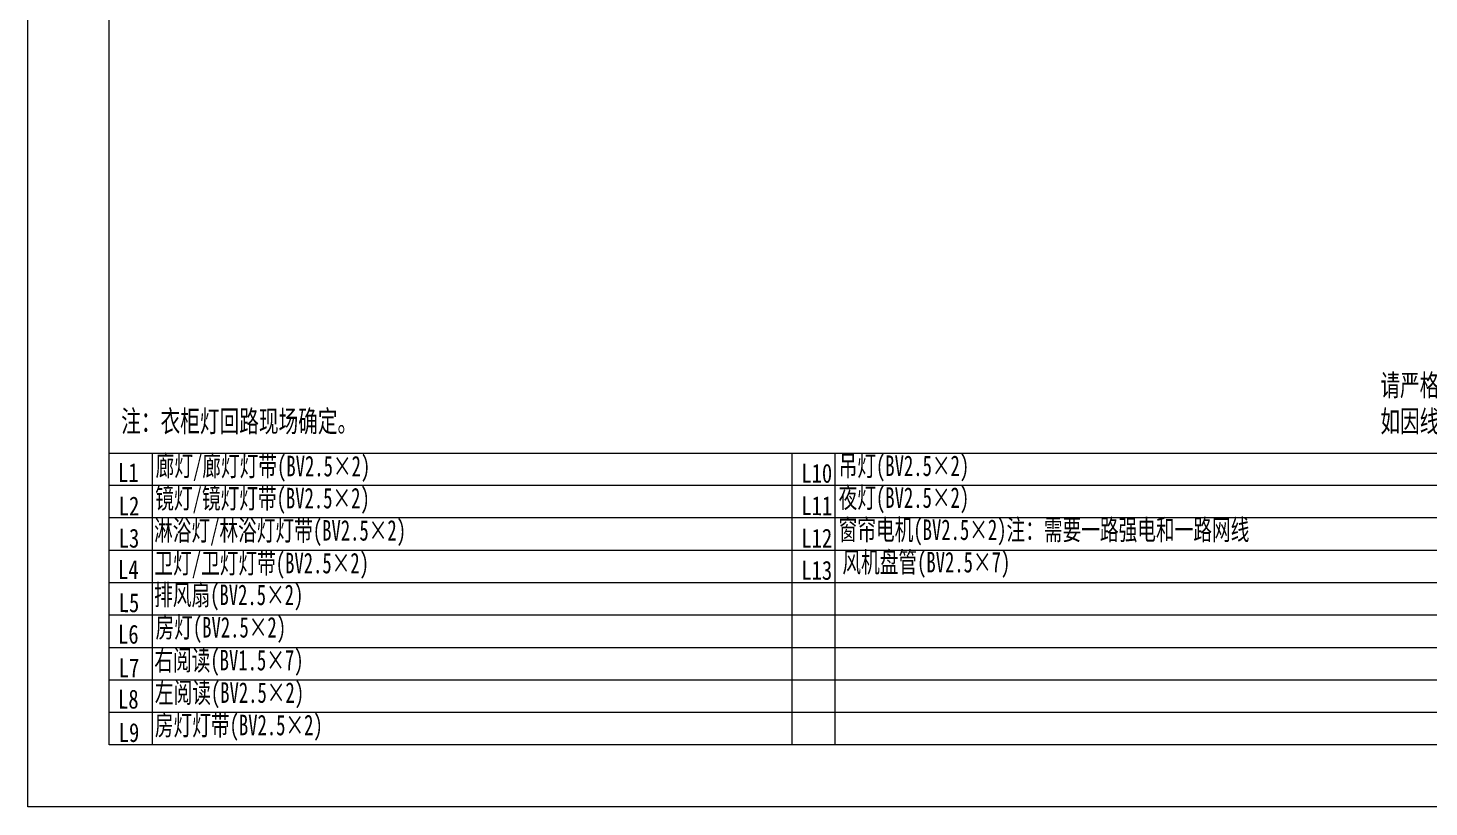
# Model space of a CAD drawing. Header units: millimetres. Extents: x 130143 to 328923, y 19139 to 134795.
# Drawn here: x 170595 to 191337, y 50190 to 61713 of the extents above; entities that cross this region are included whole.
import ezdxf

# ---------------------------------------------------------------- set-up
doc = ezdxf.new("R2010")
doc.units = ezdxf.units.MM
doc.header["$LTSCALE"] = 10
doc.layers.add('邦威智能化', color=7, linetype='Continuous', lineweight=18)
doc.styles.get("Standard").update_dxf_attribs({"font": 'arial.ttf'})
doc.styles.add('仿宋体', font='', dxfattribs={"width": 0.8})
doc.styles.add('标准', font='', dxfattribs={"width": 0.667})
doc.styles.get('仿宋体').set_extended_font_data('宋体')
doc.styles.get('标准').set_extended_font_data('仿宋_gb2312')

# ---------------------------------------------------------------- blocks, each defined once
blk = doc.blocks.new('图框')
for points in [[(-2302, 1740), (42698, 1740), (42698, -30260), (-2302, -30260)], [(-802, 590), (41198, 590), (41198, -29110), (-802, -29110)]]:
    blk.add_lwpolyline(points, close=True)

msp = doc.modelspace()

# ---------------------------------------------------------------- linework, layer by layer
at = {"layer": '邦威智能化'}
for p, q in [((171794.98975, 55425.87109, 0), (200194.98975, 55425.87109, 0)), ((171794.98975, 55425.87109, 0), (172434.98975, 55425.87109, 0)), ((172434.98975, 55425.87109, 0), (172434.98975, 51110.4332, 0)), ((181901.38975, 55425.87109, 0), (181901.38975, 51110.4332, 0)), ((182541.38975, 55425.87109, 0), (182541.38975, 51110.4332, 0)), ((171794.98975, 54950.4332, 0), (200194.98975, 54950.4332, 0)), ((171794.98975, 54470.4332, 0), (200194.98975, 54470.4332, 0)), ((171794.98975, 53990.4332, 0), (200194.98975, 53990.4332, 0)), ((171794.98975, 53510.4332, 0), (200194.98975, 53510.4332, 0)), ((171794.98975, 53030.4332, 0), (200194.98975, 53030.4332, 0)), ((171794.98975, 52550.4332, 0), (200194.98975, 52550.4332, 0)), ((171794.98975, 52070.4332, 0), (200194.98975, 52070.4332, 0)), ((171794.98975, 51590.4332, 0), (200194.98975, 51590.4332, 0))]:
    msp.add_line(p, q, dxfattribs=at)

# ---------------------------------------------------------------- block references
at = {"layer": '邦威智能化', "xscale": 0.8000000000029104, "yscale": 0.7999999999992724, "zscale": 0.8}
msp.add_blockref('图框', (172436.23325, 74398.66925, 0), dxfattribs=at)

# ---------------------------------------------------------------- texts
at = {"layer": '邦威智能化', "insert": (190617.48154, 56590.1693, 0), "char_height": 320, "width": 23665.1200677, "attachment_point": 1}
msp.add_mtext('{\\fFangSong|b0|i0|c0|p34;\\W0.667;\\C1;请严格按该图拓扑关系施工，并按照图纸的线路编号标识电线；\\P如因线路无法识别我，如布线错误等问题所产生的后果我司不予负责！}', dxfattribs=at)
at = {"layer": '邦威智能化', "linetype": 'Continuous', "lineweight": 25, "width": 20715.6018739, "attachment_point": 1, "style": '标准'}
for s, insert, char_height in [('{\\fFangSong|b0|i0|c134|p49;\\C1;注：衣柜灯回路现场确定。}', (171975.19042, 56057.21705, 0), 320), ('{\\fFangSong|b0|i0|c134|p2;吊灯(BV2.5×2)}', (182596.63017, 55390.10518, 0), 304), ('{\\fFangSong|b0|i0|c134|p2;镜灯/镜灯灯带(BV2.5×2)}', (172478.02568, 54911.52327, 0), 304), ('{\\fFangSong|b0|i0|c134|p2;夜灯(BV2.5×2)}', (182596.63017, 54919.2294, 0), 304), ('{\\fFangSong|b0|i0|c134|p2;淋浴灯/林浴灯灯带(BV2.5×2)}', (172461.52449, 54434.47261, 0), 304), ('{\\fFangSong|b0|i0|c134|p2;窗帘电机(BV2.5×2)注：需要一路强电和一路网线}', (182596.63017, 54443.79152, 0), 304), ('{\\fFangSong|b0|i0|c134|p2;卫灯/卫灯灯带(BV2.5×2)}', (172466.02616, 53950.10518, 0), 304), ('{\\fFangSong|b0|i0|c134|p2;风机盘管(BV2.5×7)}', (182651.87058, 53963.79152, 0), 304), ('{\\fFangSong|b0|i0|c134|p2;排风扇(BV2.5×2)}', (172461.52449, 53480.6475, 0), 304), ('{\\fFangSong|b0|i0|c134|p2;房灯(BV2.5×2)}', (172482.6155, 53000.6475, 0), 304), ('{\\fFangSong|b0|i0|c134|p2;右阅读(BV1.5×7)}', (172464.92116, 52514.66729, 0), 304), ('{\\fFangSong|b0|i0|c134|p2;左阅读(BV2.5×2)}', (172472.97698, 52034.66729, 0), 304), ('{\\fFangSong|b0|i0|c134|p2;房灯灯带(BV2.5×2)}', (172472.97698, 51554.66729, 0), 304)]:
    msp.add_mtext(s, dxfattribs=dict(at, insert=insert, char_height=char_height))
at = {"layer": '邦威智能化', "linetype": 'Continuous', "lineweight": 0, "insert": (172485.06093, 55391.31079, 0), "char_height": 304, "width": 3541.464287, "attachment_point": 1, "rotation": 359.85182159, "style": '仿宋体'}
msp.add_mtext('{\\fFangSong|b0|i0|c134|p2;\\W0.667;廊灯/廊灯灯带(BV2.5×2\\fSimSun|b0|i0|c134|p49;)}', dxfattribs=at)
at = {"layer": '邦威智能化', "linetype": 'Continuous', "lineweight": 25, "char_height": 280, "attachment_point": 7, "rotation": 359.85182159, "style": '仿宋体'}
for s, insert, width in [('L1', (171927.63448, 54997.56567, 0), 367.4629189), ('L10', (182043.69393, 54983.17947, 0), 356.6947748), ('L2', (171937.29393, 54503.17947, 0), 356.6947748), ('L11', (182043.69393, 54507.74159, 0), 356.6947748), ('L3', (171937.29393, 54023.17947, 0), 356.6947748), ('L12', (182043.69393, 54027.74159, 0), 356.6947748), ('L4', (171927.63448, 53562.12779, 0), 367.4629189), ('L13', (182043.69393, 53547.74159, 0), 356.6947748), ('L5', (171937.29393, 53067.74159, 0), 356.6947748), ('L6', (171927.63448, 52602.12779, 0), 367.4629189), ('L7', (171937.29393, 52107.74159, 0), 356.6947748), ('L8', (171927.63448, 51642.12779, 0), 367.4629189), ('L9', (171937.29393, 51147.74159, 0), 356.6947748)]:
    msp.add_mtext(s, dxfattribs=dict(at, insert=insert, width=width))

doc.saveas('drawing.dxf')
